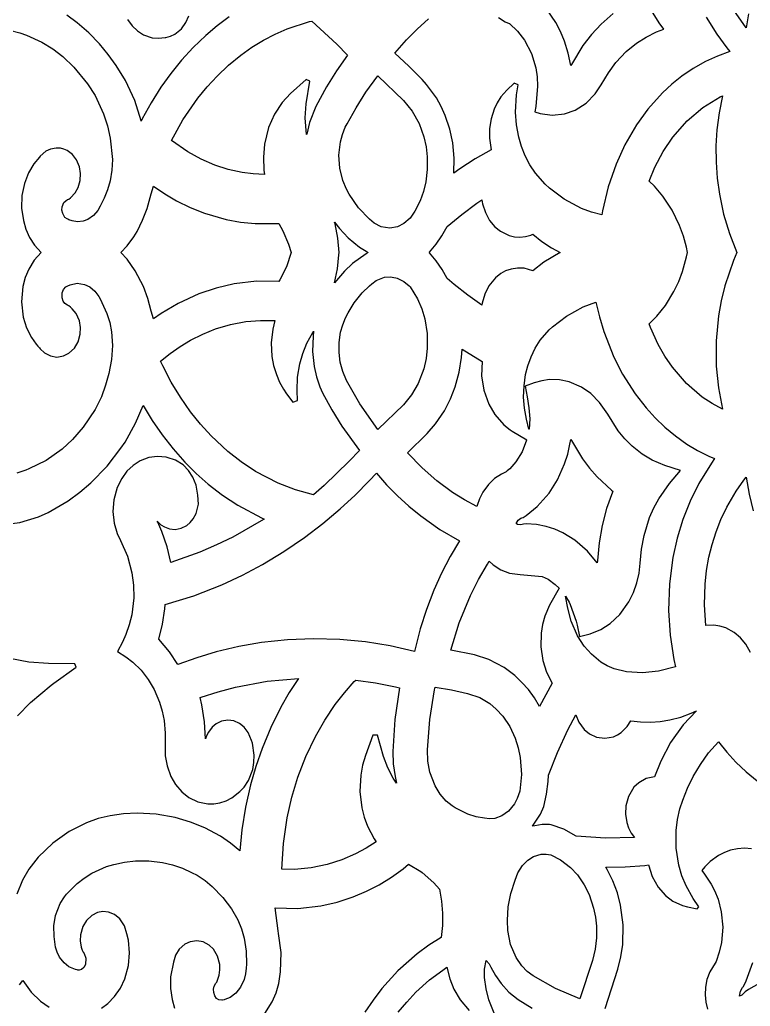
# Model space of a CAD drawing. Extents: x -629 to 1, y 0 to 2050.
# Drawn here: x -267.2 to -132.2, y 884.9 to 1067.3 of the extents above; entities that cross this region are included whole.
import ezdxf

# ---------------------------------------------------------------- set-up
doc = ezdxf.new("R2010")
doc.units = 0
doc.layers.add('Default_Layer', color=1, linetype='CONTINUOUS')

msp = doc.modelspace()

# ---------------------------------------------------------------- linework, layer by layer
at = {"layer": 'Default_Layer'}
for points in [[(-178.74, 1067.69), (-177.53, 1066.9), (-176.77, 1066.57), (-176.74, 1066.55), (-175.22, 1065.16), (-173.96, 1063.52), (-172.67, 1061.03), (-171.87, 1058.4), (-171.61, 1056.71), (-171.52, 1054.99), (-171.86, 1051.26), (-172.04, 1050.22), (-171.08, 1049.94), (-168.83, 1049.61), (-166.56, 1049.85), (-164.57, 1050.57), (-162.55, 1051.87), (-160.88, 1053.57), (-159.76, 1055.24), (-158.44, 1057.48), (-157.05, 1059.35), (-155.15, 1061.39), (-153.24, 1062.96), (-151.49, 1064.08), (-149.55, 1065.02), (-148.21, 1065.55), (-149.05, 1066.68), (-150.81, 1069.49)], [(-157.59, 1068.4), (-159.77, 1066.48), (-161.55, 1064.55), (-163.14, 1062.49), (-165.27, 1058.99), (-165.39, 1058.8), (-165.87, 1061.1), (-166.56, 1063.34), (-167.29, 1065.08), (-168.16, 1066.76), (-169.87, 1069.3)], [(-132.54, 1068.35), (-132.96, 1065.78), (-135.28, 1069.05)], [(-228.53, 1067.79), (-230.76, 1066.13), (-232.87, 1064.35), (-235.19, 1062.13), (-237.36, 1059.77), (-239.33, 1057.33), (-241.15, 1054.79), (-242.96, 1051.9), (-244.59, 1048.93), (-244.8, 1048.51), (-244.82, 1048.59), (-246, 1052.32), (-247.7, 1056.03), (-249.42, 1058.84), (-250.9, 1060.86), (-252.51, 1062.8), (-254.48, 1064.83), (-256.62, 1066.71), (-258.54, 1068.15)], [(-247.33, 1067.33), (-246.46, 1066.14), (-245.47, 1065.2), (-244.34, 1064.49), (-242.78, 1063.96), (-241.58, 1063.84), (-240.37, 1063.97), (-240.25, 1063.99), (-239.39, 1064.22), (-238.59, 1064.6), (-237.35, 1065.61), (-236.53, 1066.76), (-236.02, 1067.99)], [(-140.35, 1067.73), (-138.43, 1064.62), (-136.54, 1062.08), (-135.97, 1061.4), (-138.29, 1060.57), (-140.51, 1059.54), (-142.75, 1058.27), (-144.86, 1056.83), (-146.7, 1055.35), (-148.42, 1053.76), (-151.13, 1050.75), (-153.25, 1047.83), (-155.39, 1044.17), (-157.02, 1040.6), (-158.49, 1036.37), (-159.53, 1031.94), (-159.66, 1031.19), (-161.57, 1031.71), (-163.41, 1032.4), (-166.61, 1034.11), (-169.34, 1036.15), (-170.14, 1036.87), (-171.92, 1038.9), (-172.95, 1040.47), (-173.81, 1042.13), (-174.48, 1043.83), (-174.99, 1045.57), (-175.42, 1047.86), (-175.59, 1050.19), (-175.4, 1053.42), (-175.15, 1055.26), (-175.86, 1055.57), (-177.22, 1054.27), (-178.3, 1053.01), (-178.99, 1051.91), (-179.55, 1050.74), (-180.11, 1048.97), (-180.39, 1047.14), (-180.41, 1045.39), (-180.18, 1043.64), (-180.09, 1043.25), (-183.04, 1041.54), (-185.89, 1039.69), (-186.99, 1038.91), (-186.94, 1041.71), (-187.21, 1044.5), (-187.75, 1047.06), (-188.59, 1049.56), (-189.34, 1051.23), (-190.24, 1052.84), (-192.04, 1055.32), (-192.87, 1056.22), (-195.34, 1058.71), (-197.92, 1061.09), (-195.78, 1063.55), (-193.81, 1065.54), (-191.71, 1067.42)], [(-269.14, 1065.32), (-267.2, 1064.86), (-266.01, 1064.44), (-263.15, 1063.13), (-261.15, 1061.89), (-261.15, 1061.89), (-259.27, 1060.45), (-257.22, 1058.51), (-254.69, 1055.43), (-253.29, 1053.24), (-251.77, 1049.89), (-251.05, 1047.66), (-250.53, 1045.37), (-250.08, 1041.43), (-250.2, 1039.45), (-250.55, 1037.49), (-251.01, 1035.85), (-251.62, 1034.27), (-252.38, 1032.79), (-252.83, 1032.03), (-253.63, 1031.11), (-254.68, 1030.36), (-255.55, 1030.03), (-256.55, 1029.92), (-257.54, 1030.07), (-258.17, 1030.3), (-258.35, 1030.39), (-258.49, 1030.45), (-258.89, 1030.73), (-259.31, 1031.42), (-259.44, 1032.05), (-259.39, 1032.7), (-259.07, 1033.46), (-258.75, 1033.81), (-258.39, 1034.01), (-258.17, 1034.08), (-257.84, 1034.34), (-256.98, 1035.26), (-256.43, 1036.28), (-256.07, 1037.57), (-256.01, 1038.82), (-256.21, 1040.07), (-256.76, 1041.37), (-257.52, 1042.36), (-258.48, 1043.07), (-259.08, 1043.34), (-259.72, 1043.51), (-260.05, 1043.55), (-260.52, 1043.56), (-261.57, 1043.36), (-262.4, 1042.97), (-263.46, 1042.06), (-263.6, 1041.88), (-264.64, 1040.63), (-265.63, 1038.96), (-266.39, 1036.99), (-266.84, 1034.77), (-266.91, 1032.45), (-266.58, 1030.15), (-266.11, 1028.55), (-265.42, 1027.02), (-264.53, 1025.61), (-263.31, 1024.24), (-264.56, 1022.81), (-265.57, 1021.16), (-266.23, 1019.59), (-266.67, 1017.95), (-266.93, 1015.12), (-266.6, 1012.3), (-266, 1010.34), (-265.08, 1008.5), (-264.21, 1007.28), (-263.89, 1006.9), (-263.6, 1006.6), (-263.45, 1006.4), (-262.69, 1005.69), (-261.59, 1005.12), (-260.37, 1004.91), (-259.15, 1005.11), (-258.15, 1005.6), (-257.11, 1006.58), (-256.46, 1007.71), (-256.06, 1009.12), (-256.01, 1010.36), (-256.22, 1011.59), (-256.82, 1012.96), (-257.53, 1013.85), (-257.84, 1014.13), (-258.16, 1014.38), (-258.4, 1014.47), (-258.89, 1014.79), (-259.21, 1015.24), (-259.41, 1015.86), (-259.39, 1016.77), (-259.15, 1017.4), (-258.74, 1017.87), (-258.46, 1018.03), (-258.35, 1018.07), (-257.93, 1018.27), (-256.65, 1018.55), (-255.27, 1018.35), (-254.32, 1017.9), (-253.35, 1017.09), (-252.63, 1016.13), (-252.38, 1015.68), (-251.13, 1012.98), (-250.62, 1011.3), (-250.28, 1009.59), (-250.08, 1007.04), (-250.31, 1004.44), (-250.78, 1001.86), (-251.38, 999.69), (-252.16, 997.58), (-253.29, 995.23), (-255.52, 991.93), (-257.52, 989.65), (-259.41, 987.9), (-262.34, 985.81), (-265.54, 984.21), (-266.12, 983.99), (-267.81, 983.44)], [(-270.64, 973.87), (-267.21, 974.33), (-263.8, 975.38), (-262, 976.18), (-258.28, 978.33), (-256.11, 979.92), (-254.08, 981.66), (-251.1, 984.74), (-248.55, 988.03), (-247.77, 989.2), (-245.82, 992.66), (-244.44, 995.95), (-244.44, 995.95), (-242.76, 993.19), (-240.91, 990.52), (-238.89, 987.93), (-236.71, 985.47), (-234.62, 983.39), (-232.41, 981.43), (-229.74, 979.37), (-226.92, 977.5), (-222.56, 975.17), (-222.06, 974.94), (-222.19, 974.86), (-227.85, 971.62), (-230.85, 970.16), (-233.93, 968.84), (-239.34, 966.92), (-240.02, 969.82), (-240.98, 972.64), (-241.72, 974.36), (-241.82, 974.57), (-241.14, 973.91), (-240.47, 973.49), (-239.57, 973.16), (-238.5, 973.05), (-237.43, 973.25), (-236.36, 973.79), (-235.72, 974.32), (-235.19, 974.97), (-234.65, 975.96), (-234.22, 977.71), (-234.3, 979.37), (-234.66, 981.21), (-235.27, 982.69), (-236.07, 983.93), (-237.06, 984.96), (-238.45, 985.86), (-240.01, 986.36), (-240.18, 986.39), (-241.78, 986.53), (-243.38, 986.31), (-244.99, 985.7), (-246.28, 984.87), (-247.42, 983.78), (-248.39, 982.47), (-249.23, 980.79), (-249.87, 978.5), (-250.03, 976.34), (-249.81, 974.2), (-249.26, 972.3), (-248.65, 970.99), (-247.32, 968.07), (-246.51, 965.02), (-246.22, 962.72), (-246.18, 960.41), (-246.55, 957.26), (-247.01, 955.41), (-247.64, 953.6), (-248.27, 952.22), (-249.17, 950.48), (-247.62, 949.47), (-246.32, 948.49), (-244.83, 947.03), (-243.49, 945.3), (-242.41, 943.44), (-241.42, 941.1), (-240.92, 939.43), (-240.58, 937.73), (-240.34, 935.38), (-240.37, 933.01), (-240.34, 931.16), (-240.02, 929.33), (-239.32, 927.37), (-238.47, 925.9), (-237.31, 924.52), (-236.02, 923.49), (-234.32, 922.66), (-232.49, 922.28), (-231.36, 922.29), (-230.25, 922.47), (-229.09, 922.86), (-228.02, 923.42), (-226.55, 924.59), (-225.79, 925.39), (-224.97, 926.62), (-224.18, 928.64), (-223.95, 929.94), (-223.9, 931.27), (-224.24, 933.49), (-224.41, 934.03), (-225, 935.48), (-225.75, 936.47), (-226.6, 937.15), (-227.66, 937.62), (-228.8, 937.76), (-229.93, 937.56), (-230.94, 937.06), (-231.65, 936.46), (-232.35, 935.56), (-232.7, 934.86), (-232.9, 934.31), (-233.08, 937.47), (-233.58, 940.61), (-233.91, 941.97), (-233.72, 942.04), (-230.56, 943.02), (-227.35, 943.86), (-221.52, 944.95), (-215.72, 945.5), (-217.43, 942.88), (-218.98, 940.18), (-220.86, 936.42), (-222.46, 932.55), (-223.62, 929.2), (-224.6, 925.8), (-225.52, 921.66), (-226.19, 917.48), (-226.57, 913.61), (-228.3, 915.04), (-230.16, 916.32), (-233.03, 917.85), (-235.71, 918.92), (-238.5, 919.75), (-242, 920.38), (-245.55, 920.57), (-248.06, 920.45), (-250.54, 920.1), (-252.78, 919.57), (-254.93, 918.8), (-258.14, 917.18), (-261.13, 915.05), (-263.86, 912.44), (-265.59, 910.23), (-266.75, 908.19), (-267.8, 905.61)], [(-132.17, 950.29), (-133.06, 951.82), (-134.03, 952.98), (-135.19, 953.97), (-136.74, 954.82), (-137.83, 955.16), (-138.97, 955.33), (-140.44, 955.28), (-140.69, 959.08), (-140.57, 962.89), (-140.29, 965.41), (-139.85, 967.91), (-139.27, 970.26), (-138.54, 972.58), (-137.64, 974.9), (-136.57, 977.16), (-134.83, 980.14), (-133.38, 982.16), (-132.96, 982.69), (-132.96, 982.69), (-132.43, 979.55), (-131.67, 976.45)], [(-267.66, 938.58), (-265.23, 941.06), (-261.42, 944.26), (-260.95, 944.59), (-256.8, 947.55), (-257.04, 948.2), (-261.94, 948.25), (-265.54, 948.51), (-269.09, 949.15)], [(-159.05, 884.43), (-156.68, 891.72), (-156.12, 893.99), (-155.79, 896.3), (-155.72, 899.95), (-156.19, 903.57), (-156.79, 905.84), (-157.63, 908.05), (-158.7, 910.16), (-158.94, 910.58), (-155.32, 910.63), (-151.7, 910.91), (-151.03, 910.99), (-150.34, 908.86), (-149.26, 906.91), (-147.89, 905.35), (-146.55, 904.32), (-144.76, 903.48), (-143.82, 903.23), (-142.02, 902.9), (-141.75, 903.25), (-142.8, 904.81), (-144.09, 907.13), (-144.85, 909), (-145.41, 910.93), (-145.9, 914.13), (-145.91, 917.35), (-145.67, 919.39), (-145.22, 921.39), (-144.71, 922.98), (-143.81, 925.21), (-142.75, 927.38), (-141.43, 929.6), (-139.92, 931.72), (-138.12, 933.79), (-136.58, 931.85), (-134.9, 930.01), (-133, 928.2), (-130.95, 926.55)], [(-131.97, 913.98), (-133.28, 914.08), (-134.58, 913.99), (-135.86, 913.71), (-137.01, 913.29), (-138.09, 912.74), (-139.65, 911.61), (-140.6, 910.67), (-141.19, 910), (-140.67, 909.29), (-139.46, 907.45), (-138.83, 906.26), (-138.18, 904.66), (-137.59, 902.35), (-137.32, 899.51), (-137.55, 896.67), (-137.94, 894.89), (-138.55, 893.15), (-138.68, 892.84), (-139.68, 891.24), (-140.22, 889.81), (-140.51, 888.39), (-140.58, 886.96), (-140.46, 885.62), (-140.15, 884.31)], [(-252.15, 884.53), (-250.95, 885.4), (-249.73, 886.65), (-248.65, 888.2), (-247.81, 889.96), (-247.15, 892.43), (-246.96, 894.74), (-247.16, 897.06), (-247.43, 898.27), (-247.89, 899.75), (-248.77, 901.06), (-249.71, 901.81), (-250.86, 902.27), (-251.88, 902.36), (-252.88, 902.18), (-253.91, 901.68), (-254.92, 900.74), (-255.59, 899.61), (-256.01, 898.09), (-256.05, 896.94), (-255.87, 895.8), (-255.69, 895.25), (-255.55, 894.88), (-255.36, 894.62), (-255.02, 893.78), (-255.11, 892.61), (-255.41, 892.03), (-255.84, 891.65), (-256.24, 891.53), (-256.53, 891.56), (-256.66, 891.6), (-256.95, 891.66), (-258.19, 892.19), (-259.04, 892.87), (-259.88, 893.95), (-260.35, 894.85), (-260.66, 895.81), (-260.9, 897.74), (-260.93, 899.72), (-260.62, 901.67), (-259.77, 903.9), (-258.99, 905.13), (-258.61, 905.6), (-256.62, 907.56), (-255.32, 908.57), (-253.92, 909.46), (-251.2, 910.7), (-249.88, 911.09), (-247.89, 911.53), (-245.87, 911.77), (-243.36, 911.77), (-240.88, 911.46), (-238.99, 911.01), (-237.17, 910.39), (-235.47, 909.63), (-235.47, 909.63), (-234.44, 909.09), (-233, 908.11), (-231.67, 907.01), (-229.72, 905), (-228.13, 902.88), (-226.92, 900.84), (-226.26, 899.17), (-225.79, 897.44), (-225.42, 895.06), (-225.36, 892.65), (-225.4, 891.94), (-225.51, 890.87), (-225.76, 889.82), (-226.42, 888.39), (-227.31, 887.27), (-228.35, 886.49), (-229.36, 886.09), (-229.48, 886.07), (-229.78, 886.02), (-229.9, 885.98), (-230.45, 886.03), (-230.89, 886.33), (-231.2, 886.78), (-231.4, 887.41), (-231.42, 888.01), (-231.29, 888.6), (-230.99, 889.15), (-230.83, 889.34), (-230.67, 889.71), (-230.39, 890.64), (-230.26, 891.62), (-230.29, 892.6), (-230.69, 894.14), (-231.46, 895.42), (-232.26, 896.19), (-233.35, 896.76), (-234.54, 896.97), (-235.74, 896.8), (-236.75, 896.33), (-237.75, 895.42), (-238.45, 894.31), (-238.85, 893.03), (-239.38, 890.28), (-239.39, 888.18), (-239.09, 886.1), (-238.62, 884.53)], [(-221.94, 883.56), (-220.57, 885.68), (-219.84, 887.35), (-219.34, 889.09), (-219.02, 891.22), (-218.95, 894.8), (-219.4, 898.35), (-219.49, 898.79), (-220.04, 903.04), (-215.82, 902.95), (-211.62, 903.41), (-208.57, 904.11), (-205.61, 905.08), (-203.17, 906.12), (-200.83, 907.33), (-198.55, 908.74), (-196.4, 910.29), (-195.36, 911.12), (-193.13, 909.81), (-192.87, 909.62), (-192.87, 909.62), (-190.72, 907.72), (-189.68, 906.54), (-189.28, 904.31), (-189.09, 902.06), (-189.11, 899.81), (-189.34, 897.56), (-191.61, 896.15), (-193.76, 894.59), (-197.34, 891.43), (-200.31, 888.16), (-201.95, 886.01), (-203.46, 883.78)], [(-197.28, 883.75), (-195.72, 885.65), (-194.03, 887.45), (-191.51, 889.74), (-189.05, 891.57), (-188.29, 892.07), (-187.78, 889.91), (-187.04, 888.04), (-185.87, 886.03), (-184.2, 884.09)], [(-179.41, 883.29), (-180.52, 886.04), (-181.04, 888.08), (-181.33, 890.16), (-181.36, 891.73), (-181.03, 893.3), (-181.03, 893.3), (-180.5, 892.69), (-180.18, 892.09), (-179.31, 890.53), (-178.27, 889.05), (-176.82, 887.46), (-175.14, 886.09), (-172.56, 884.52)], [(-130, 889.4), (-132.56, 887.97), (-133.19, 887.52), (-133.39, 887.26), (-133.78, 886.91), (-134.22, 886.74), (-134.04, 887.69), (-133.64, 888.35), (-133.49, 888.52), (-132.99, 889.58), (-131.77, 892.99)], [(-267.3, 888.84), (-266.65, 889.64), (-265.16, 887.5), (-263.42, 885.8), (-261.81, 884.69)]]:
    msp.add_lwpolyline(points, dxfattribs=at)
for points in [[(-206.65, 1060.72), (-208.67, 1057.84), (-210.53, 1054.87), (-212.53, 1051.21), (-213.68, 1048.25), (-214.21, 1046.14), (-214.22, 1046.06), (-214.5, 1049.15), (-214.31, 1051.74), (-213.65, 1055.91), (-214.33, 1056.23), (-217.19, 1053.65), (-218.76, 1051.95), (-220.16, 1049.82), (-221.24, 1047.35), (-222.01, 1044.24), (-222.22, 1041.85), (-222.12, 1039.46), (-222.02, 1038.67), (-224.09, 1038.77), (-226.14, 1039.03), (-228.7, 1039.59), (-231.18, 1040.39), (-233.74, 1041.49), (-236.16, 1042.83), (-239.2, 1044.95), (-237.08, 1048.77), (-234.3, 1052.8), (-232.6, 1054.88), (-230.76, 1056.86), (-228.64, 1058.87), (-226.36, 1060.73), (-224.32, 1062.18), (-222.19, 1063.48), (-220.06, 1064.6), (-217.84, 1065.57), (-213.66, 1066.92), (-213.26, 1067.02), (-208.65, 1062.77), (-206.65, 1060.72)], [(-201.03, 1056.93), (-196.31, 1052.37), (-194.7, 1050.39), (-193.41, 1048.07), (-192.53, 1045.63), (-192.12, 1043.78), (-191.91, 1041.9), (-191.92, 1039.6), (-192.2, 1037.31), (-192.64, 1035.54), (-193.26, 1033.82), (-194.22, 1031.9), (-195.11, 1030.57), (-196.24, 1029.59), (-197.4, 1029), (-198.84, 1028.73), (-200.42, 1028.98), (-201.76, 1029.66), (-202.6, 1030.39), (-204.63, 1032.47), (-206.36, 1035.02), (-206.84, 1035.93), (-207.53, 1037.55), (-208.09, 1039.82), (-208.24, 1042.26), (-207.96, 1044.7), (-207.59, 1046.06), (-207.08, 1047.39), (-206.75, 1048.05), (-205.09, 1051.01), (-203.25, 1053.89), (-201.03, 1056.93)], [(-137.38, 1053.2), (-137.99, 1050.09), (-138.38, 1046.94), (-138.56, 1043.95), (-138.54, 1040.96), (-138.33, 1037.97), (-137.93, 1035), (-137.16, 1031.34), (-136.08, 1027.75), (-134.68, 1024.24), (-135.32, 1022.75), (-136.91, 1018.06), (-137.58, 1015.32), (-138.07, 1012.55), (-138.52, 1007.89), (-138.5, 1003.21), (-138.12, 999.22), (-137.38, 995.27), (-139.29, 996.31), (-141.08, 997.51), (-143.98, 1000), (-146.6, 1003.03), (-148, 1005.08), (-149.23, 1007.22), (-150.66, 1010.35), (-150.92, 1011.03), (-150.9, 1011.04), (-149.5, 1012.44), (-147.9, 1014.43), (-146.32, 1017.01), (-145.44, 1018.85), (-144.72, 1020.75), (-143.99, 1023.41), (-143.82, 1024.24), (-144.02, 1025.21), (-144.57, 1027.25), (-145.28, 1029.24), (-146.66, 1032.09), (-148.37, 1034.67), (-149.93, 1036.49), (-150.89, 1037.42), (-150.92, 1037.45), (-149.84, 1040.03), (-148.29, 1042.92), (-146.51, 1045.55), (-143.88, 1048.57), (-140.97, 1051.04), (-137.79, 1053), (-137.38, 1053.2)], [(-219.34, 1029.61), (-218.59, 1028.26), (-217.55, 1025.79), (-217.08, 1024.23), (-217.96, 1021.58), (-219.15, 1019.18), (-219.34, 1018.86), (-223.49, 1018.91), (-227.6, 1018.44), (-230.92, 1017.67), (-234.14, 1016.59), (-237.98, 1014.82), (-241.1, 1012.95), (-242.53, 1011.95), (-242.95, 1013.41), (-243.57, 1015.71), (-244.4, 1017.95), (-245.88, 1020.87), (-247.38, 1023), (-248.57, 1024.24), (-247.37, 1025.47), (-246.15, 1027.15), (-245.57, 1028.13), (-244.53, 1030.2), (-243.7, 1032.35), (-242.95, 1035.06), (-242.53, 1036.52), (-240.44, 1035.09), (-238.24, 1033.79), (-235.73, 1032.55), (-233.12, 1031.5), (-229.08, 1030.33), (-226.42, 1029.84), (-223.73, 1029.58), (-219.55, 1029.59), (-219.34, 1029.61)], [(-167.36, 1024.23), (-170.39, 1022.43), (-172.4, 1020.86), (-174.02, 1021.32), (-175.23, 1021.37), (-176.43, 1021.18), (-177.44, 1020.82), (-178.32, 1020.33), (-179.28, 1019.57), (-180.53, 1018.08), (-181.31, 1016.55), (-181.8, 1014.85), (-181.86, 1014.51), (-184.45, 1016.34), (-186.92, 1018.3), (-188.22, 1019.42), (-189.17, 1021.09), (-190.27, 1022.69), (-191.52, 1024.18), (-191.57, 1024.24), (-191.51, 1024.3), (-190.29, 1025.76), (-189.22, 1027.31), (-188.22, 1029.05), (-185.54, 1031.29), (-182.73, 1033.37), (-181.86, 1033.96), (-181.72, 1033.23), (-181.18, 1031.61), (-180.39, 1030.18), (-179.41, 1029.01), (-178.38, 1028.18), (-176.81, 1027.41), (-175.81, 1027.16), (-174.79, 1027.09), (-173.77, 1027.19), (-172.78, 1027.46), (-172.4, 1027.61), (-170.72, 1026.28), (-168.93, 1025.09), (-167.36, 1024.23)], [(-209.06, 1029.84), (-208.12, 1028.66), (-206.53, 1026.97), (-204.42, 1025.24), (-203.24, 1024.47), (-202.83, 1024.24), (-203.24, 1024), (-205.71, 1022.23), (-207.22, 1020.81), (-209.06, 1018.63), (-208.52, 1021.19), (-208.25, 1023.79), (-208.23, 1024.24), (-208.46, 1026.89), (-208.97, 1029.51), (-209.06, 1029.84)], [(-197.49, 1019.5), (-196.26, 1018.9), (-195.29, 1018.09), (-195.11, 1017.9), (-193.74, 1015.68), (-192.95, 1013.85), (-192.38, 1011.96), (-191.94, 1009.26), (-191.92, 1006.52), (-192.14, 1004.61), (-192.56, 1002.72), (-193.59, 1000.02), (-194.81, 997.91), (-196.31, 996.1), (-201.03, 991.54), (-204.36, 996.28), (-206.84, 1000.59), (-207.53, 1002.21), (-208, 1003.95), (-208.22, 1005.74), (-208.21, 1007.62), (-207.93, 1009.49), (-207.55, 1010.86), (-207.02, 1012.18), (-206.55, 1013.11), (-205.42, 1014.96), (-203.94, 1016.8), (-202.6, 1018.09), (-202.19, 1018.47), (-201.39, 1019.04), (-199.85, 1019.65), (-198.78, 1019.74), (-197.72, 1019.57), (-197.49, 1019.5)], [(-160.76, 1015.05), (-160.11, 1012.32), (-159.3, 1009.62), (-157.43, 1004.91), (-155.81, 1001.75), (-153.48, 998.11), (-151.47, 995.52), (-149.79, 993.68), (-147.98, 991.94), (-146.02, 990.31), (-143.93, 988.83), (-141.96, 987.64), (-139.89, 986.59), (-138.82, 986.12), (-139.41, 985.29), (-141.73, 981.52), (-143.33, 978.26), (-144.66, 974.89), (-145.72, 971.41), (-146.52, 967.87), (-147.17, 962.98), (-147.33, 958.06), (-147.05, 953.51), (-146.35, 949), (-146.06, 947.64), (-149.17, 946.8), (-152.14, 946.5), (-155.12, 946.68), (-157.39, 947.24), (-158.65, 947.8), (-159.82, 948.5), (-161.59, 949.96), (-162.92, 951.47), (-164.15, 953.37), (-165.33, 956.07), (-165.97, 958.5), (-166.38, 960.72), (-165.72, 959.6), (-165.51, 959.18), (-164.42, 956.09), (-164.23, 955.33), (-163.76, 953.23), (-161.83, 953.75), (-159.87, 954.52), (-158.1, 955.65), (-156.35, 957.28), (-154.66, 959.63), (-153.8, 961.36), (-153.17, 963.17), (-152.76, 964.95), (-152.55, 966.77), (-152.33, 969.36), (-151.85, 971.92), (-150.82, 975.26), (-150.05, 977.01), (-149.15, 978.71), (-147.15, 981.53), (-145.11, 983.96), (-148, 984.87), (-150.34, 985.84), (-152.18, 986.94), (-154.04, 988.4), (-155.42, 989.79), (-156.66, 991.29), (-158.57, 994.34), (-160.07, 996.53), (-161.71, 998.17), (-163.4, 999.35), (-165.68, 1000.33), (-167.48, 1000.7), (-169.33, 1000.75), (-170.77, 1000.54), (-172.17, 1000.14), (-173.85, 999.51), (-173.44, 997.58), (-173.12, 995.53), (-172.99, 993.46), (-173.11, 991.59), (-173.12, 991.56), (-173.58, 993.4), (-173.96, 995.45), (-174.12, 997.51), (-174.04, 999.59), (-173.74, 1001.66), (-173.31, 1003.31), (-172.73, 1004.93), (-171.97, 1006.52), (-171.03, 1008.02), (-169.37, 1009.97), (-168.79, 1010.5), (-166.21, 1012.49), (-163.12, 1014.18), (-160.76, 1015.05)], [(-212.92, 1009.67), (-213.04, 1008.74), (-213.14, 1005.94), (-212.85, 1003.16), (-212.41, 1001.26), (-211.78, 999.4), (-211.3, 998.29), (-209.59, 995.15), (-207.71, 992.11), (-204.47, 987.62), (-206.34, 985.63), (-210.99, 981.14), (-212.95, 979.44), (-216.28, 980.36), (-219.49, 981.59), (-223.67, 983.76), (-226.32, 985.51), (-228.81, 987.46), (-231.89, 990.33), (-233.85, 992.49), (-235.67, 994.75), (-237.56, 997.46), (-239.26, 1000.28), (-240.82, 1003.28), (-241.21, 1004.12), (-239.44, 1005.55), (-237.61, 1006.85), (-235.67, 1008.02), (-233.42, 1009.16), (-231.06, 1010.11), (-228.3, 1010.93), (-225.47, 1011.46), (-222.77, 1011.69), (-220.07, 1011.66), (-220.46, 1010.09), (-220.75, 1007.56), (-220.63, 1005.02), (-220.32, 1003.32), (-219.81, 1001.66), (-219.23, 1000.29), (-218.51, 998.99), (-217.91, 998.12), (-216.75, 996.59), (-215.89, 996.86), (-215.96, 998.71), (-215.88, 1001.18), (-215.5, 1003.64), (-214.94, 1005.59), (-214.17, 1007.49), (-213.09, 1009.42), (-212.92, 1009.67)], [(-185.48, 1006.36), (-181.8, 1004.09), (-181.88, 1001.43), (-181.48, 998.79), (-180.57, 996.21), (-179.45, 994.27), (-177.79, 992.37), (-176.61, 991.45), (-176.25, 991.22), (-173.54, 989.59), (-173.55, 989.53), (-174.38, 987.4), (-175.53, 985.54), (-176.68, 984.25), (-177.14, 983.84), (-177.35, 983.67), (-178.21, 983.27), (-179.48, 982.43), (-180.6, 981.35), (-181.65, 979.9), (-182.26, 978.71), (-182.72, 977.46), (-182.78, 977.27), (-185.06, 978.51), (-187.24, 979.88), (-190.17, 982.04), (-192.88, 984.42), (-195.56, 987.19), (-191.95, 990.76), (-190.4, 992.55), (-188.76, 994.99), (-187.65, 997.16), (-186.77, 999.43), (-186.04, 1002.11), (-185.6, 1004.84), (-185.48, 1006.36)], [(-165.39, 989.67), (-165.27, 989.48), (-163.22, 986.09), (-161.93, 984.37), (-160.51, 982.75), (-157.89, 980.31), (-157.59, 980.07), (-157.66, 979.93), (-158.77, 976.89), (-159.6, 973.78), (-160.16, 970.55), (-160.43, 967.28), (-160.49, 966.84), (-162.32, 969.04), (-164.66, 971.08), (-166.85, 972.41), (-168.35, 973.08), (-169.92, 973.58), (-171.76, 973.93), (-173.64, 974.04), (-174.13, 974.03), (-174.38, 973.94), (-174.77, 973.87), (-175.24, 973.97), (-175.49, 974.12), (-175.1, 974.74), (-174.6, 975.11), (-174.43, 975.17), (-174.18, 975.24), (-173.64, 975.6), (-171.63, 977.25), (-169.42, 979.77), (-167.88, 982.2), (-166.55, 985.16), (-165.97, 986.97), (-165.54, 988.81), (-165.39, 989.67)], [(-185.96, 970.93), (-187.67, 968.03), (-189.26, 964.95), (-190.68, 961.81), (-192.05, 958.26), (-193.22, 954.65), (-194.3, 950.47), (-198.77, 951.49), (-203.31, 952.23), (-208.11, 952.69), (-212.92, 952.82), (-217.74, 952.63), (-222.53, 952.1), (-226.76, 951.37), (-230.94, 950.38), (-234.52, 949.32), (-238.04, 948.09), (-239.59, 950.43), (-241.54, 952.72), (-240.84, 955.52), (-240.43, 958.36), (-240.36, 959.16), (-235.06, 960.78), (-229.92, 962.78), (-226.08, 964.57), (-222.36, 966.55), (-218.42, 968.93), (-214.64, 971.53), (-211.25, 974.12), (-208, 976.86), (-205.27, 979.4), (-202.66, 982.03), (-201.32, 983.45), (-199.44, 981.31), (-197.43, 979.26), (-195.33, 977.33), (-193.12, 975.52), (-189.62, 973.05), (-185.96, 970.93)], [(-170.67, 964.36), (-169.6, 963.83), (-168.25, 962.85), (-167.55, 962.18), (-169.3, 959.04), (-170.19, 957), (-170.63, 955.45), (-170.89, 953.86), (-170.95, 951.3), (-170.57, 948.77), (-169.89, 946.65), (-168.81, 944.6), (-171.16, 940.3), (-172.13, 941.9), (-173.24, 943.42), (-174.42, 944.76), (-175.72, 946), (-177.71, 947.5), (-180.54, 948.99), (-183.16, 949.82), (-187.58, 950.71), (-186.02, 955.75), (-183.93, 960.83), (-182.44, 963.78), (-180.77, 966.64), (-180.45, 967.15), (-179.73, 966.49), (-178.3, 965.55), (-176.73, 964.94), (-174.76, 964.7), (-170.67, 964.36)], [(-197.08, 943.74), (-197.91, 937.89), (-198.31, 932), (-198.21, 929.67), (-197.86, 927.35), (-197.58, 926.12), (-198.22, 927.05), (-199.22, 928.94), (-199.98, 931.02), (-201.09, 934.98), (-202, 935.01), (-203.36, 931.24), (-203.89, 929.43), (-204.23, 927.57), (-204.37, 924.56), (-204.02, 921.56), (-203.58, 919.83), (-202.96, 918.15), (-201.74, 915.85), (-201.37, 915.29), (-203.22, 914.1), (-205.16, 913.05), (-207.72, 911.92), (-210.4, 911.06), (-213.41, 910.44), (-216.48, 910.17), (-218.82, 910.2), (-218.51, 914.99), (-217.8, 919.73), (-216.94, 923.51), (-215.82, 927.24), (-214.35, 931.06), (-212.57, 934.77), (-210.86, 937.76), (-208.92, 940.64), (-207.24, 942.82), (-205.41, 944.9), (-205.15, 945.17), (-201.46, 944.65), (-197.82, 943.92), (-197.08, 943.74)], [(-190.47, 943.84), (-187.45, 943.36), (-184.46, 942.72), (-182.21, 941.95), (-180.35, 940.82), (-179.18, 939.82), (-177.98, 938.51), (-176.69, 936.58), (-175.68, 934.44), (-175.1, 932.67), (-174.72, 930.86), (-174.5, 927.75), (-174.8, 924.63), (-175.29, 923.26), (-175.82, 922.28), (-176.91, 920.96), (-178.13, 920.09), (-179.45, 919.61), (-180.41, 919.52), (-181.36, 919.64), (-182.91, 919.91), (-184.41, 920.38), (-186.77, 921.57), (-187.33, 921.94), (-188.41, 922.82), (-189.52, 924.08), (-190.49, 925.64), (-191.45, 928.14), (-191.83, 930.2), (-191.89, 932.29), (-191.44, 937.87), (-190.56, 943.4), (-190.47, 943.84)], [(-142.15, 939.49), (-144.61, 936.93), (-146.98, 933.62), (-148.78, 930.2), (-149.91, 927.31), (-151.48, 926.98), (-152.83, 926.21), (-153.71, 925.36), (-154.74, 923.68), (-155.23, 921.92), (-155.3, 920.38), (-155.06, 918.84), (-154.71, 917.84), (-154.21, 916.9), (-153.81, 916.35), (-153.59, 916.08), (-158.99, 915.92), (-164.39, 916.33), (-166.67, 917.59), (-169.01, 918.42), (-169.32, 918.45), (-170.68, 918.45), (-172.02, 918.26), (-172.44, 918.16), (-170.98, 920.39), (-170.35, 921.79), (-169.86, 924.09), (-169.59, 926.41), (-169.54, 927.58), (-167.86, 931.81), (-165.95, 935.96), (-164.49, 938.75), (-164.49, 938.74), (-163.92, 937.4), (-162.9, 936.03), (-161.92, 935.23), (-160.66, 934.64), (-159.09, 934.41), (-157.52, 934.69), (-156.73, 935.05), (-156.08, 935.47), (-154.96, 936.58), (-154.29, 937.63), (-152.49, 937.43), (-150.68, 937.39), (-148.87, 937.51), (-147.08, 937.8), (-145.06, 938.33), (-143.12, 939.05), (-142.15, 939.49)], [(-161.4, 893.34), (-163.72, 886.23), (-168.2, 888.14), (-172.34, 890.48), (-173.44, 891.32), (-174.44, 892.37), (-175.49, 893.89), (-176.53, 896.29), (-177.06, 898.9), (-177.12, 900.7), (-176.95, 903.23), (-176.48, 905.72), (-175.7, 908.2), (-175.18, 909.54), (-174.32, 910.9), (-173.36, 911.86), (-172.27, 912.56), (-170.86, 912.98), (-169.96, 913.02), (-169.08, 912.87), (-167.27, 911.96), (-165.42, 910.53), (-164.17, 909.19), (-162.9, 907.32), (-162.01, 905.53), (-161.17, 903.01), (-160.84, 901.36), (-160.67, 899.69), (-160.66, 897.55), (-160.91, 895.42), (-161.4, 893.34)]]:
    msp.add_lwpolyline(points, close=True, dxfattribs=at)

doc.saveas('drawing.dxf')
